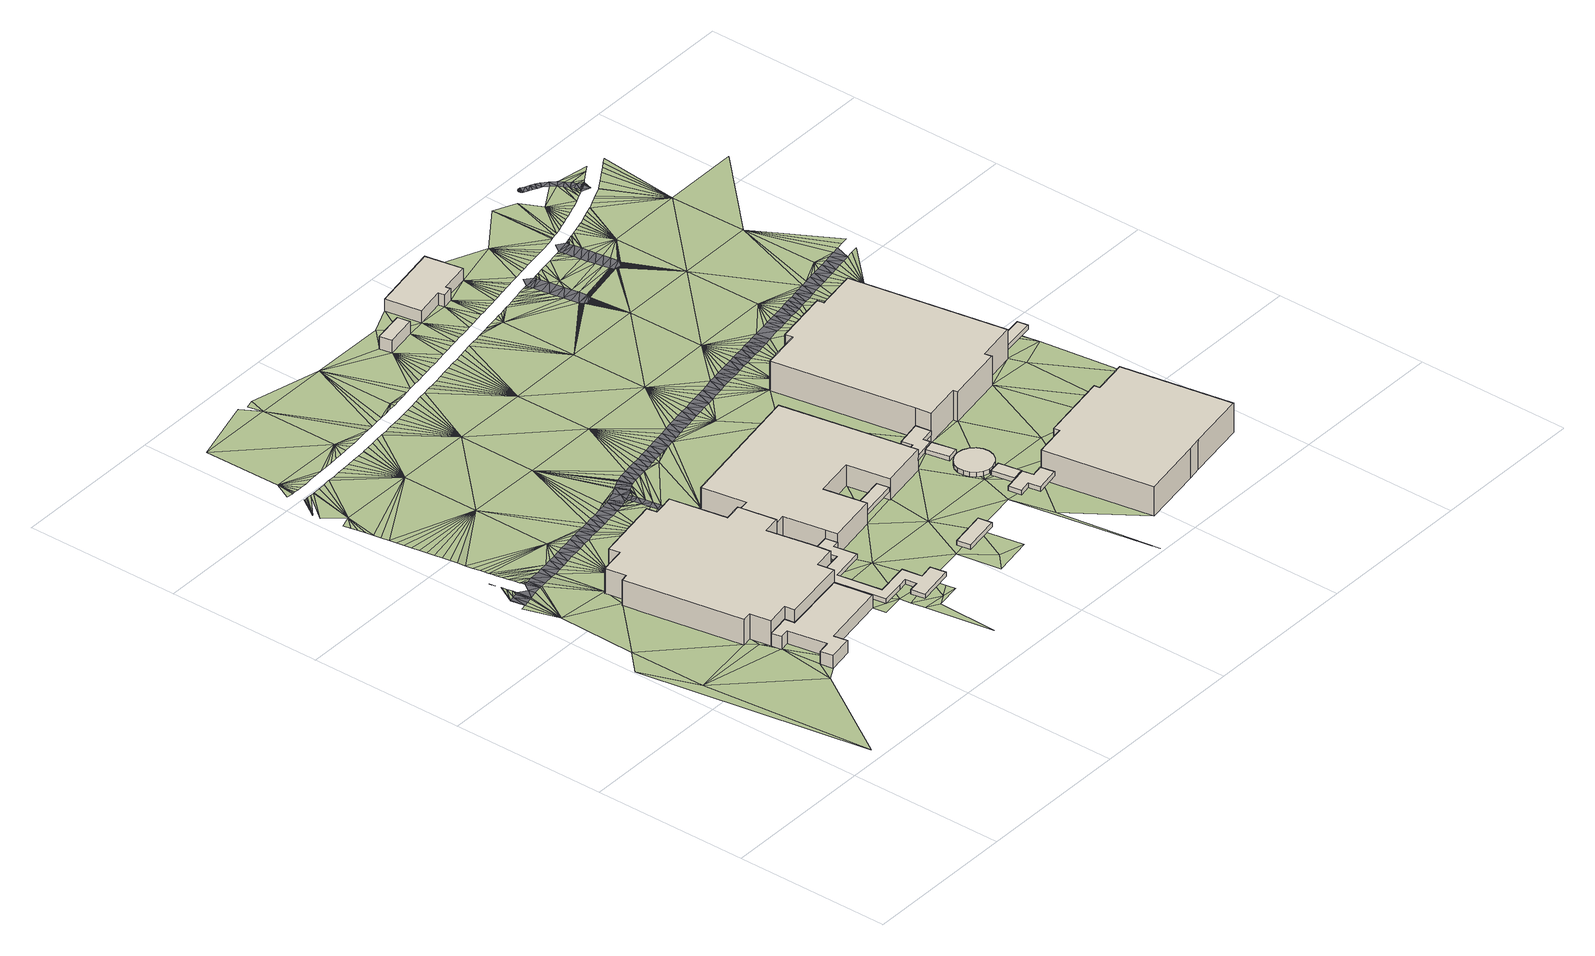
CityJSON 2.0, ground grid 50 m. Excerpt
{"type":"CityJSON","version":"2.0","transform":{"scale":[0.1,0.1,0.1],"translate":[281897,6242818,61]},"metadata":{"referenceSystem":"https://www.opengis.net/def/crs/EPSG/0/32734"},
"CityObjects":{
"building1":{"type":"Building","attributes":{"osm_building":"yes","osm_building:levels":"1","osm_layer":"1","ground_height":62.31,"building_height":4.1,"roof_height":66.41,"plus_code":"4FRW3J9R+597"},"geometry":[{"type":"MultiSurface","lod":"1","boundaries":[[[0,1,2,3]],[[1,4,5,2]],[[4,6,7,5]],[[6,8,9,10]],[[10,9,11,7]],[[8,12,13,11]],[[12,14,15,13]],[[14,16,17,15]],[[16,18,19,17]],[[18,20,21,19]],[[20,22,23,21]],[[22,24,25,23]],[[24,0,3,25]],[[3,2,5,7,11,13,15,17,19,21,23,25]],[[24,22,20,18,16,14,12,8,6,4,1,0]]]}]},
"building2":{"type":"Building","attributes":{"osm_address":"Major Sport Hall Bellville 7530 Cape Town","osm_building":"university","osm_building:levels":"2.5","osm_leisure":"sports_hall","osm_sport":"multi","ground_height":62.44,"building_height":8.3,"roof_height":70.74,"plus_code":"4FRW3J9R+896"},"geometry":[{"type":"MultiSurface","lod":"1","boundaries":[[[26,27,28,29]],[[27,30,31,28]],[[30,32,33,31]],[[32,34,35,33]],[[34,36,37,35]],[[36,38,39,37]],[[38,40,41,39]],[[40,42,43,41]],[[42,44,45,43]],[[44,46,47,45]],[[46,48,49,47]],[[48,50,51,49]],[[50,52,15,17]],[[17,15,53,51]],[[52,54,13,15]],[[15,13,55,53]],[[54,56,11,13]],[[13,11,57,55]],[[56,58,59,9]],[[9,59,60,61]],[[61,60,62,57]],[[58,63,64,59]],[[59,64,65,60]],[[60,65,66,62]],[[63,67,68,66]],[[67,69,70,71]],[[71,70,72,73]],[[73,72,74,68]],[[69,75,76,74]],[[75,77,78,76]],[[77,26,29,78]],[[29,28,31,33,35,37,39,41,43,45,47,49,51,53,55,57,62,66,68,74,76,78]],[[77,75,69,67,63,58,56,54,52,50,48,46,44,42,40,38,36,34,32,30,27,26]]]}]},
"building3":{"type":"Building","attributes":{"osm_address":"IT Centre Bellville 7530 Cape Town","osm_building":"roof","osm_building:levels":"1","osm_layer":"1","ground_height":62.31,"bottom_roof_height":65.11,"roof_height":66.61},"geometry":[{"type":"MultiSurface","lod":"1","boundaries":[[[79,70,72,80]],[[70,71,73,72]],[[71,81,82,73]],[[81,83,84,82]],[[83,64,65,84]],[[64,59,60,65]],[[59,9,61,60]],[[9,10,7,11]],[[11,7,85,61]],[[10,86,87,85]],[[86,88,89,87]],[[88,90,91,89]],[[90,92,93,91]],[[92,94,95,93]],[[94,96,97,95]],[[96,98,99,97]],[[98,100,101,99]],[[100,102,103,101]],[[102,104,105,103]],[[104,106,107,105]],[[106,108,109,107]],[[108,110,111,109]],[[110,112,113,111]],[[112,114,115,113]],[[114,79,80,115]],[[80,72,73,82,84,65,60,61,85,87,89,91,93,95,97,99,101,103,105,107,109,111,113,115]],[[114,112,110,108,106,104,102,100,98,96,94,92,90,88,86,10,9,59,64,83,81,71,70,79]]]}]},
"building4":{"type":"Building","attributes":{"osm_building":"roof","osm_building:levels":"1","osm_layer":"1","ground_height":62.25,"bottom_roof_height":65.05,"roof_height":66.55},"geometry":[{"type":"Solid","lod":"1","boundaries":[[[[116,117,118,119]],[[117,120,121,118]],[[120,122,123,121]],[[122,116,119,123]],[[119,118,121,123]],[[122,120,117,116]]]]}]},
"building5":{"type":"Building","attributes":{"osm_address":"Bellville Cape Town","osm_building":"roof","osm_building:levels":"1","osm_layer":"1","ground_height":62.51,"bottom_roof_height":65.31,"roof_height":66.81},"geometry":[{"type":"Solid","lod":"1","boundaries":[[[[124,125,126,127]],[[125,128,129,126]],[[128,130,131,129]],[[130,124,127,131]],[[127,126,129,131]],[[130,128,125,124]]]]}]},
"building6":{"type":"Building","attributes":{"osm_address":"Minor Sport Hall Bellville 7530 Cape Town","osm_building":"university","osm_building:levels":"2","osm_leisure":"sports_hall","osm_sport":"multi","ground_height":62.51,"building_height":6.9,"roof_height":69.41,"plus_code":"4FRW3J9R+8H7"},"geometry":[{"type":"Solid","lod":"1","boundaries":[[[[132,133,134,135]],[[133,136,137,134]],[[136,138,139,137]],[[138,140,141,139]],[[140,142,143,141]],[[142,144,145,143]],[[144,146,147,145]],[[146,148,149,147]],[[148,26,150,149]],[[26,77,151,150]],[[77,152,153,151]],[[152,154,155,153]],[[154,132,135,155]],[[135,134,137,139,141,143,145,147,149,150,151,153,155]],[[154,152,77,26,148,146,144,142,140,138,136,133,132]]]]}]},
"building7":{"type":"Building","attributes":{"osm_building":"roof","osm_building:levels":"1","osm_layer":"1","ground_height":62.48,"bottom_roof_height":65.28,"roof_height":66.78},"geometry":[{"type":"Solid","lod":"1","boundaries":[[[[156,157,158,159]],[[157,160,161,158]],[[160,162,163,161]],[[162,164,165,163]],[[164,166,167,165]],[[166,168,169,167]],[[168,170,171,169]],[[170,156,159,171]],[[159,158,161,163,165,167,169,171]],[[170,168,166,164,162,160,157,156]]]]}]},
"building8":{"type":"Building","attributes":{"osm_address":"Bellville 7530 Cape Town","osm_amenity":"toilets","osm_building":"public","osm_building:levels":"1","ground_height":62.55,"building_height":4.1,"roof_height":66.65,"plus_code":"4FRW3J9R+RG3"},"geometry":[{"type":"Solid","lod":"1","boundaries":[[[[172,173,174,175]],[[173,176,177,174]],[[176,178,179,177]],[[178,172,175,179]],[[175,174,177,179]],[[178,176,173,172]]]]}]},
"building9":{"type":"Building","attributes":{"osm_address":"Library Bellville 7530 Cape Town","osm_building":"roof","osm_building:levels":"1","osm_layer":"1","ground_height":62.52,"bottom_roof_height":65.32,"roof_height":66.82},"geometry":[{"type":"Solid","lod":"1","boundaries":[[[[180,181,182,183]],[[181,184,185,182]],[[184,186,187,185]],[[186,180,183,187]],[[183,182,185,187]],[[186,184,181,180]]]]}]},
"building10":{"type":"Building","attributes":{"osm_building":"roof","osm_building:levels":"1","osm_historic":"memorial","osm_layer":"1","osm_memorial":"memorial","osm_name":"Dome of Remembrance","osm_note":"annual ceremony for those students and staff that have passed on.","ground_height":62.52,"bottom_roof_height":65.32,"roof_height":66.82},"geometry":[{"type":"Solid","lod":"1","boundaries":[[[[188,189,190,191]],[[189,192,193,190]],[[192,194,195,193]],[[194,196,197,195]],[[196,198,199,197]],[[198,200,201,199]],[[200,202,203,201]],[[202,204,205,203]],[[204,206,207,205]],[[206,208,209,207]],[[208,210,211,209]],[[210,212,213,211]],[[212,214,215,213]],[[214,216,217,215]],[[216,218,219,217]],[[218,220,221,219]],[[220,222,223,221]],[[222,224,225,223]],[[224,188,191,225]],[[191,190,193,195,197,199,201,203,205,207,209,211,213,215,217,219,221,223,225]],[[224,222,220,218,216,214,212,210,208,206,204,202,200,198,196,194,192,189,188]]]]}]},
"building11":{"type":"Building","attributes":{"osm_address":"Library Bellville 7530 Cape Town","osm_building":"roof","osm_building:levels":"1","osm_layer":"1","ground_height":62.75,"bottom_roof_height":65.55,"roof_height":67.05},"geometry":[{"type":"Solid","lod":"1","boundaries":[[[[226,227,228,229]],[[227,230,231,228]],[[230,232,233,231]],[[232,226,229,233]],[[229,228,231,233]],[[232,230,227,226]]]]}]},
"building12":{"type":"Building","attributes":{"osm_building":"roof","osm_building:levels":"1","osm_layer":"1","ground_height":62.75,"bottom_roof_height":65.55,"roof_height":67.05},"geometry":[{"type":"Solid","lod":"1","boundaries":[[[[234,235,236,237]],[[235,238,239,236]],[[238,240,241,239]],[[240,242,243,241]],[[242,244,245,243]],[[244,246,247,245]],[[246,248,249,247]],[[248,234,237,249]],[[237,236,239,241,243,245,247,249]],[[248,246,244,242,240,238,235,234]]]]}]},
"building13":{"type":"Building","attributes":{"osm_address":"Bellville 7530 Cape Town","osm_building":"yes","osm_building:levels":"1","ground_height":62.49,"building_height":4.1,"roof_height":66.59,"plus_code":"4FRW3J9R+RJC"},"geometry":[{"type":"Solid","lod":"1","boundaries":[[[[250,251,252,253]],[[251,254,255,252]],[[254,256,257,255]],[[256,258,259,257]],[[258,260,261,259]],[[260,262,263,261]],[[262,264,265,263]],[[264,250,253,265]],[[253,252,255,257,259,261,263,265]],[[264,262,260,258,256,254,251,250]]]]}]},
"building14":{"type":"Building","attributes":{"osm_address":"Library Bellville 7530 Cape Town","osm_building":"university","osm_building:levels":"3","ground_height":62.68,"building_height":9.7,"roof_height":72.38,"plus_code":"4FRW3J9R+3VV"},"geometry":[{"type":"Solid","lod":"1","boundaries":[[[[266,267,268,269]],[[267,270,271,268]],[[270,272,273,271]],[[272,274,275,273]],[[274,276,277,275]],[[276,278,279,277]],[[278,280,281,279]],[[280,282,283,281]],[[282,284,285,283]],[[284,266,269,285]],[[269,268,271,273,275,277,279,281,283,285]],[[284,282,280,278,276,274,272,270,267,266]]]]}]},
"building15":{"type":"Building","attributes":{"osm_address":"Construction Engineering Bellville 7530 Cape Town","osm_building":"university","osm_building:levels":"3","ground_height":63.15,"building_height":9.7,"roof_height":72.85,"plus_code":"4FRW3J9R+9RF"},"geometry":[{"type":"Solid","lod":"1","boundaries":[[[[286,287,288,289]],[[287,290,291,288]],[[290,292,293,291]],[[292,294,295,293]],[[294,296,297,295]],[[296,298,299,297]],[[298,300,301,299]],[[300,302,303,301]],[[302,304,305,303]],[[304,306,307,305]],[[306,308,309,307]],[[308,310,311,309]],[[310,286,289,311]],[[289,288,291,293,295,297,299,301,303,305,307,309,311]],[[310,308,306,304,302,300,298,296,294,292,290,287,286]]]]}]},
"building16":{"type":"Building","attributes":{"osm_building":"roof","osm_building:levels":"1","osm_layer":"1","ground_height":63.13,"bottom_roof_height":65.93,"roof_height":67.43},"geometry":[{"type":"Solid","lod":"1","boundaries":[[[[312,313,314,315]],[[313,316,317,314]],[[316,318,319,317]],[[318,312,315,319]],[[315,314,317,319]],[[318,316,313,312]]]]}]},
"terrain1":{"type":"TINRelief","geometry":[{"type":"CompositeSurface","lod":"1","boundaries":[[[320,321,322]],[[320,322,323]],[[322,321,324]],[[325,323,322]],[[322,324,326]],[[327,328,329]],[[322,330,325]],[[330,322,326]],[[327,329,331]],[[329,323,332]],[[329,333,331]],[[333,329,334]],[[335,336,337]],[[338,335,339]],[[323,325,332]],[[334,329,340]],[[341,339,342]],[[335,338,336]],[[0,24,324]],[[338,339,341]],[[342,343,344]],[[344,341,342]],[[345,344,343]],[[340,329,346]],[[24,326,324]],[[347,348,349]],[[346,329,350]],[[351,350,329]],[[325,330,352]],[[329,332,351]],[[22,326,24]],[[326,353,330]],[[353,352,330]],[[354,355,356]],[[357,358,356]],[[22,359,326]],[[357,356,355]],[[358,360,361]],[[360,362,361]],[[357,360,358]],[[363,362,364]],[[350,351,365]],[[366,367,363]],[[368,367,366]],[[364,362,360]],[[332,369,351]],[[368,370,371]],[[351,372,365]],[[363,364,366]],[[351,373,372]],[[368,366,370]],[[374,373,351]],[[375,376,377]],[[378,371,379]],[[380,378,379]],[[381,375,377]],[[382,380,379]],[[377,383,381]],[[384,382,379]],[[377,385,383]],[[351,386,374]],[[387,384,388]],[[371,370,379]],[[351,389,390]],[[391,387,388]],[[374,386,392]],[[390,386,351]],[[388,393,391]],[[388,394,393]],[[394,388,395]],[[395,388,396]],[[388,397,396]],[[398,397,388]],[[399,377,400]],[[401,402,403]],[[404,398,388]],[[405,401,403]],[[388,406,404]],[[407,392,386]],[[408,405,403]],[[408,403,409]],[[390,389,386]],[[407,386,410]],[[400,409,399]],[[379,370,411]],[[412,406,413]],[[412,413,376]],[[410,386,414]],[[377,415,400]],[[416,417,418]],[[379,411,419]],[[415,377,420]],[[384,379,388]],[[416,421,417]],[[417,421,422]],[[414,386,423]],[[377,376,413]],[[422,424,417]],[[419,425,379]],[[420,377,426]],[[424,427,417]],[[423,386,428]],[[429,379,425]],[[427,430,417]],[[431,426,377]],[[432,428,386]],[[433,379,429]],[[430,434,417]],[[386,435,432]],[[413,406,388]],[[433,436,379]],[[434,437,417]],[[377,413,431]],[[436,438,379]],[[417,437,439]],[[438,440,379]],[[441,435,386]],[[388,379,442]],[[442,379,440]],[[443,444,417]],[[445,6,446]],[[431,413,447]],[[417,439,443]],[[448,6,445]],[[449,435,441]],[[447,413,450]],[[451,388,442]],[[63,452,448]],[[441,453,449]],[[454,450,413]],[[455,456,457]],[[458,453,441]],[[439,459,443]],[[454,413,460]],[[461,462,455]],[[463,458,441]],[[459,464,443]],[[465,460,413]],[[455,457,461]],[[466,448,445]],[[467,463,441]],[[443,464,468]],[[413,469,465]],[[466,63,448]],[[445,462,470]],[[388,451,471]],[[467,441,472]],[[473,474,441]],[[468,475,443]],[[469,413,476]],[[443,477,444]],[[461,470,462]],[[476,413,478]],[[441,479,472]],[[461,457,480]],[[132,481,63]],[[482,443,475]],[[483,481,132]],[[484,478,413]],[[485,483,486]],[[413,388,487]],[[471,451,488]],[[489,444,477]],[[443,482,490]],[[491,484,413]],[[445,470,466]],[[471,488,492]],[[474,493,441]],[[494,479,441]],[[495,461,480]],[[496,497,498]],[[461,495,470]],[[486,483,499]],[[63,466,132]],[[443,490,500]],[[413,501,491]],[[502,474,503]],[[483,132,499]],[[492,496,471]],[[441,493,494]],[[498,497,504]],[[505,443,500]],[[506,507,503]],[[508,501,413]],[[509,502,503]],[[510,509,503]],[[511,510,503]],[[507,511,503]],[[512,479,513]],[[514,498,504]],[[474,515,516]],[[517,474,516]],[[518,515,474]],[[519,518,474]],[[520,519,474]],[[521,520,474]],[[474,517,522]],[[523,521,474]],[[524,523,474]],[[498,471,496]],[[502,524,474]],[[525,474,522]],[[493,474,525]],[[388,471,487]],[[513,526,512]],[[513,527,526]],[[494,513,479]],[[443,505,528]],[[486,499,529]],[[530,531,527]],[[532,498,514]],[[507,506,533]],[[533,506,534]],[[534,506,535]],[[513,530,527]],[[531,536,537]],[[538,477,443]],[[443,528,538]],[[530,536,531]],[[413,487,508]],[[537,536,539]],[[532,540,498]],[[535,506,541]],[[540,471,498]],[[541,542,535]],[[541,543,542]],[[543,541,544]],[[545,544,541]],[[541,546,545]],[[541,547,546]],[[548,547,541]],[[541,549,548]],[[541,550,549]],[[541,506,551]],[[552,550,541]],[[553,552,541]],[[541,554,553]],[[541,555,554]],[[556,555,541]],[[541,557,556]],[[541,558,557]],[[541,559,558]],[[466,470,560]],[[561,559,541]],[[562,477,563]],[[564,561,541]],[[565,566,567]],[[568,566,569]],[[477,538,570]],[[568,567,566]],[[569,571,572]],[[573,132,466]],[[471,540,574]],[[568,569,575]],[[574,576,471]],[[575,569,572]],[[577,578,571]],[[576,579,471]],[[580,577,564]],[[581,471,579]],[[582,508,487]],[[583,572,571]],[[584,471,581]],[[585,471,584]],[[586,471,585]],[[582,487,587]],[[571,578,583]],[[572,583,588]],[[589,564,541]],[[590,471,586]],[[587,487,591]],[[577,580,578]],[[592,563,477]],[[593,466,560]],[[570,592,477]],[[487,594,591]],[[595,560,596]],[[573,466,593]],[[580,564,589]],[[594,487,597]],[[592,570,598]],[[599,600,601]],[[602,487,471]],[[597,487,603]],[[590,602,471]],[[598,599,592]],[[604,603,487]],[[605,601,600]],[[595,596,606]],[[607,604,487]],[[608,560,595]],[[605,609,601]],[[487,610,607]],[[589,611,580]],[[612,589,541]],[[599,601,592]],[[613,601,609]],[[590,614,602]],[[610,487,615]],[[611,589,616]],[[608,593,560]],[[601,613,617]],[[614,618,602]],[[615,487,619]],[[589,620,616]],[[621,622,573]],[[606,608,595]],[[612,541,623]],[[601,617,624]],[[602,618,625]],[[589,626,620]],[[573,593,627]],[[624,592,601]],[[602,625,628]],[[626,589,629]],[[487,630,619]],[[621,573,627]],[[602,630,487]],[[602,628,631]],[[629,589,612]],[[624,632,592]],[[602,631,633]],[[634,602,633]],[[541,635,623]],[[636,593,608]],[[602,634,637]],[[630,638,619]],[[639,602,637]],[[632,178,592]],[[638,630,640]],[[627,593,641]],[[642,602,639]],[[632,643,178]],[[640,630,644]],[[178,643,645]],[[644,630,646]],[[178,645,647]],[[178,176,592]],[[648,649,623]],[[646,630,650]],[[636,651,593]],[[647,652,178]],[[653,649,648]],[[654,650,630]],[[651,641,593]],[[655,630,602]],[[656,657,636]],[[655,602,642]],[[658,178,652]],[[176,659,592]],[[660,653,648]],[[661,654,630]],[[658,662,178]],[[660,648,663]],[[661,630,664]],[[623,635,648]],[[178,662,665]],[[655,642,666]],[[663,648,667]],[[664,630,668]],[[665,669,178]],[[655,666,670]],[[667,648,671]],[[672,668,630]],[[657,280,636]],[[670,673,655]],[[671,648,674]],[[675,672,630]],[[669,172,178]],[[676,655,673]],[[651,636,280]],[[677,674,648]],[[657,678,280]],[[173,659,176]],[[655,676,679]],[[669,680,172]],[[677,648,681]],[[655,682,630]],[[630,682,675]],[[635,641,683]],[[651,287,641]],[[655,679,684]],[[685,172,680]],[[681,648,686]],[[655,684,687]],[[172,685,688]],[[641,287,683]],[[689,648,635]],[[655,687,690]],[[250,659,173]],[[683,286,635]],[[173,172,251]],[[689,686,648]],[[251,172,688]],[[690,691,655]],[[651,280,692]],[[251,688,693]],[[694,675,682]],[[655,691,695]],[[250,173,251]],[[286,683,287]],[[693,696,251]],[[694,682,697]],[[635,286,689]],[[695,698,655]],[[696,699,251]],[[697,682,700]],[[701,686,689]],[[702,287,651]],[[703,251,699]],[[701,689,704]],[[705,692,280]],[[651,692,706]],[[704,689,707]],[[700,682,708]],[[709,700,708]],[[251,703,256]],[[707,689,710]],[[651,706,702]],[[709,708,711]],[[698,712,655]],[[713,711,708]],[[714,256,703]],[[715,710,689]],[[251,256,254]],[[708,716,713]],[[682,655,717]],[[256,714,718]],[[287,702,719]],[[720,715,689]],[[716,708,721]],[[722,256,718]],[[723,712,698]],[[715,720,724]],[[708,725,721]],[[712,723,726]],[[727,724,720]],[[708,728,725]],[[722,258,256]],[[258,722,729]],[[728,708,730]],[[731,708,682]],[[720,689,732]],[[733,712,726]],[[734,727,720]],[[735,258,729]],[[717,655,712]],[[736,730,708]],[[258,735,737]],[[733,738,712]],[[720,739,734]],[[740,258,737]],[[738,741,712]],[[739,720,742]],[[740,743,258]],[[692,744,706]],[[745,712,741]],[[732,742,720]],[[260,258,262]],[[746,736,708]],[[747,682,748]],[[731,682,747]],[[749,748,682]],[[682,750,749]],[[751,750,682]],[[752,751,682]],[[682,753,752]],[[682,717,753]],[[742,754,739]],[[712,745,755]],[[258,743,262]],[[756,702,706]],[[742,757,754]],[[712,755,758]],[[746,759,736]],[[731,760,708]],[[760,746,708]],[[761,262,743]],[[759,762,763]],[[757,742,764]],[[765,712,758]],[[766,262,761]],[[763,767,768]],[[764,742,769]],[[770,262,766]],[[765,771,712]],[[772,262,770]],[[773,768,767]],[[759,746,762]],[[774,262,772]],[[742,775,769]],[[776,712,771]],[[762,767,763]],[[773,777,778]],[[779,262,774]],[[706,744,756]],[[742,780,775]],[[712,776,781]],[[777,773,767]],[[778,782,783]],[[784,262,779]],[[785,753,717]],[[717,786,785]],[[782,778,777]],[[717,787,786]],[[717,788,787]],[[717,789,788]],[[789,717,790]],[[717,791,790]],[[792,793,783]],[[717,794,791]],[[792,783,782]],[[795,794,717]],[[717,796,795]],[[797,262,784]],[[798,796,717]],[[799,793,792]],[[799,800,793]],[[717,801,798]],[[802,801,717]],[[802,717,803]],[[804,803,717]],[[805,804,717]],[[805,717,806]],[[780,742,807]],[[264,262,808]],[[781,809,712]],[[808,262,797]],[[810,811,812]],[[717,712,813]],[[814,811,810]],[[814,810,815]],[[816,817,818]],[[819,818,817]],[[820,821,744]],[[816,815,822]],[[817,816,822]],[[821,756,744]],[[823,806,717]],[[807,824,780]],[[815,810,825]],[[822,815,825]],[[806,823,826]],[[827,826,828]],[[829,827,830]],[[829,831,832]],[[833,832,834]],[[835,836,833]],[[837,836,838]],[[839,840,837]],[[841,840,842]],[[808,797,843]],[[812,841,844]],[[845,809,781]],[[846,824,807]],[[821,820,847]],[[812,848,810]],[[810,849,825]],[[850,851,756]],[[852,808,843]],[[846,807,853]],[[813,712,809]],[[845,854,809]],[[852,855,808]],[[810,856,849]],[[857,853,807]],[[821,858,756]],[[859,823,717]],[[860,859,717]],[[861,860,717]],[[861,717,862]],[[854,863,809]],[[864,808,855]],[[833,834,835]],[[835,838,836]],[[834,832,831]],[[838,839,837]],[[831,829,830]],[[842,840,839]],[[830,827,828]],[[826,823,828]],[[865,857,807]],[[842,844,841]],[[808,864,866]],[[844,848,812]],[[810,867,856]],[[868,809,863]],[[813,862,717]],[[869,808,866]],[[756,858,850]],[[865,807,870]],[[810,848,871]],[[810,871,867]],[[868,872,809]],[[807,873,870]],[[808,869,874]],[[807,875,876]],[[877,809,872]],[[821,847,878]],[[808,874,879]],[[880,856,881]],[[873,807,882]],[[867,881,856]],[[883,809,877]],[[858,821,878]],[[884,885,880]],[[879,886,808]],[[884,880,881]],[[809,883,887]],[[882,807,876]],[[885,884,888]],[[889,885,888]],[[809,887,890]],[[862,813,891]],[[892,808,886]],[[813,893,891]],[[813,894,893]],[[895,894,813]],[[813,896,895]],[[813,897,896]],[[898,897,813]],[[899,898,813]],[[899,813,900]],[[809,890,901]],[[902,900,813]],[[902,813,903]],[[904,903,813]],[[905,904,813]],[[905,813,906]],[[907,906,813]],[[908,850,858]],[[909,882,876]],[[910,809,901]],[[911,813,809]],[[876,850,912]],[[808,892,913]],[[876,914,909]],[[910,911,809]],[[915,916,917]],[[858,878,908]],[[918,917,916]],[[919,920,907]],[[908,912,850]],[[921,922,916]],[[923,920,919]],[[919,924,923]],[[919,925,924]],[[919,926,925]],[[921,927,928]],[[929,926,919]],[[916,922,918]],[[930,929,919]],[[907,813,919]],[[931,914,876]],[[930,919,932]],[[933,932,919]],[[919,927,933]],[[921,928,922]],[[928,927,934]],[[935,931,876]],[[936,934,927]],[[892,937,913]],[[913,937,938]],[[919,936,927]],[[912,939,876]],[[935,876,940]],[[908,939,912]],[[941,938,942]],[[940,876,943]],[[944,936,919]],[[939,943,876]],[[941,913,938]],[[945,944,919]],[[946,942,947]],[[939,908,943]],[[919,948,945]],[[949,946,947]],[[940,943,950]],[[813,911,951]],[[952,948,919]],[[946,949,953]],[[954,952,919]],[[946,941,942]],[[943,955,950]],[[956,957,958]],[[953,959,946]],[[954,919,960]],[[911,956,951]],[[943,961,955]],[[946,959,962]],[[919,813,963]],[[964,958,957]],[[960,919,965]],[[946,962,966]],[[961,943,967]],[[968,965,919]],[[964,969,958]],[[919,970,968]],[[971,946,966]],[[967,943,972]],[[958,969,973]],[[951,956,958]],[[946,971,974]],[[975,972,943]],[[958,973,976]],[[977,946,974]],[[963,813,951]],[[975,943,978]],[[976,979,958]],[[963,970,919]],[[946,977,980]],[[981,978,943]],[[979,982,958]],[[983,946,980]],[[984,958,982]],[[958,984,951]],[[981,943,985]],[[977,986,987]],[[977,987,980]],[[970,963,988]],[[989,990,986]],[[991,951,984]],[[990,987,986]],[[989,992,993]],[[988,963,994]],[[989,993,990]],[[993,992,995]],[[995,992,996]],[[991,997,951]],[[996,992,998]],[[994,963,999]],[[997,1000,951]],[[963,1001,999]],[[1002,1003,1004]],[[1004,1005,1002]],[[1006,1003,1007]],[[1008,1009,1006]],[[1002,1007,1003]],[[1001,963,1010]],[[963,1011,1010]],[[1008,1006,1007]],[[1012,1013,1014]],[[1015,1014,1013]],[[1014,1015,1009]],[[1011,963,1016]],[[1008,1014,1009]],[[1017,1012,1014]],[[1016,963,1018]],[[1018,963,1019]],[[1019,963,1020]],[[951,1021,963]],[[1022,1020,963]]]}]},
"road1":{"type":"Road","attributes":{"osm_access":"private","osm_highway":"service","osm_is_in":"Bellville Campus, Cape Peninsula University of Technology, Bellville, Western Cape, South Africa","osm_lanes":"2","osm_maxspeed":"30","osm_name":"Business Way","osm_surface":"asphalt"},"geometry":[{"type":"MultiSurface","lod":"1","boundaries":[[[337,327,335]],[[335,327,339]],[[327,331,339]],[[339,331,333]],[[342,339,333]],[[334,342,333]],[[342,334,343]],[[334,345,343]],[[1023,345,334]],[[1023,334,340]],[[1023,340,346]],[[1023,346,354]],[[354,346,355]],[[355,346,357]],[[346,350,357]],[[357,350,365]],[[357,365,360]],[[365,372,360]],[[360,372,364]],[[366,364,372]],[[373,366,372]],[[366,373,374]],[[366,374,392]],[[366,392,370]],[[370,392,411]],[[411,392,407]],[[419,411,407]],[[410,419,407]],[[410,425,419]],[[414,425,410]],[[425,414,423]],[[425,423,429]],[[429,423,428]],[[429,428,433]],[[428,436,433]],[[436,428,432]],[[432,438,436]],[[435,438,432]],[[438,435,449]],[[440,438,449]],[[440,449,453]],[[440,453,442]],[[453,451,442]],[[453,458,451]],[[451,458,488]],[[488,458,463]],[[463,492,488]],[[463,467,492]],[[472,492,467]],[[496,492,472]],[[472,479,496]],[[479,497,496]],[[497,479,504]],[[512,504,479]],[[526,504,512]],[[526,527,504]],[[504,527,531]],[[504,531,514]],[[537,514,531]],[[514,537,1024]],[[514,1024,532]],[[540,532,1024]],[[1024,567,568]],[[540,1024,568]],[[575,574,540]],[[568,575,540]],[[574,575,572]],[[574,572,576]],[[588,576,572]],[[579,576,588]],[[581,579,584]],[[579,588,584]],[[585,584,588]],[[585,588,586]],[[586,588,583]],[[590,586,583]],[[590,583,578]],[[590,578,614]],[[580,614,578]],[[614,580,618]],[[580,611,618]],[[625,618,611]],[[625,611,616]],[[628,625,616]],[[628,616,620]],[[628,620,631]],[[631,620,626]],[[631,626,633]],[[626,629,633]],[[633,629,612]],[[634,633,612]],[[634,612,637]],[[612,623,637]],[[639,637,623]],[[623,649,639]],[[649,642,639]],[[642,649,653]],[[642,653,666]],[[666,653,660]],[[666,660,663]],[[666,663,670]],[[670,663,667]],[[670,667,673]],[[676,673,667]],[[667,671,676]],[[676,671,679]],[[671,674,679]],[[677,679,674]],[[679,677,684]],[[684,677,681]],[[681,687,684]],[[687,681,690]],[[686,690,681]],[[686,691,690]],[[701,691,686]],[[691,701,704]],[[704,695,691]],[[695,704,698]],[[704,707,698]],[[707,723,698]],[[723,707,710]],[[710,715,723]],[[715,726,723]],[[724,726,715]],[[724,733,726]],[[733,724,727]],[[727,738,733]],[[738,727,741]],[[727,734,741]],[[741,734,745]],[[734,739,745]],[[745,739,754]],[[755,745,754]],[[758,755,754]],[[754,757,758]],[[757,765,758]],[[757,764,765]],[[765,764,769]],[[765,769,771]],[[771,769,775]],[[771,775,776]],[[776,775,780]],[[781,776,780]],[[781,780,824]],[[845,781,824]],[[824,846,845]],[[846,854,845]],[[853,854,846]],[[863,854,853]],[[853,868,863]],[[857,868,853]],[[868,857,865]],[[872,868,865]],[[865,877,872]],[[865,870,877]],[[883,877,870]],[[883,870,873]],[[873,887,883]],[[873,882,887]],[[887,882,890]],[[909,890,882]],[[909,901,890]],[[901,909,914]],[[901,914,931]],[[910,901,931]],[[931,911,910]],[[931,935,911]],[[911,935,940]],[[956,911,940]],[[940,957,956]],[[940,950,957]],[[957,950,964]],[[955,964,950]],[[964,955,961]],[[969,964,961]],[[973,969,961]],[[967,973,961]],[[976,973,967]],[[967,972,976]],[[972,975,976]],[[975,979,976]],[[979,975,978]],[[978,982,979]],[[978,984,982]],[[978,991,984]]]}]},
"road2":{"type":"Road","attributes":{"osm_highway":"service","osm_lanes":"1","osm_surface":"asphalt"},"geometry":[{"type":"MultiSurface","lod":"1","boundaries":[[[577,494,493]],[[517,559,522]],[[564,493,525]],[[564,577,493]],[[517,516,515]],[[520,521,523]],[[524,502,523]],[[517,523,556]],[[515,518,520]],[[517,520,523]],[[525,522,559]],[[520,518,519]],[[515,520,517]],[[502,509,523]],[[494,577,513]],[[537,539,1024]],[[530,513,569]],[[571,569,513]],[[513,577,571]],[[530,569,536]],[[539,536,566]],[[539,565,1024]],[[565,539,566]],[[565,567,1024]],[[536,569,566]],[[510,507,533]],[[534,535,533]],[[543,533,535]],[[510,533,509]],[[523,533,548]],[[535,542,543]],[[510,511,507]],[[548,533,543]],[[543,545,546]],[[548,543,547]],[[543,546,547]],[[545,543,544]],[[548,554,523]],[[554,548,550]],[[550,552,554]],[[553,554,552]],[[561,564,525]],[[559,517,558]],[[525,559,561]],[[554,556,523]],[[517,556,558]],[[550,548,549]],[[556,554,555]],[[558,556,557]],[[533,523,509]]]}]},
"road3":{"type":"Road","attributes":{"osm_highway":"service","osm_lanes":"2","osm_surface":"asphalt"},"geometry":[{"type":"MultiSurface","lod":"1","boundaries":[[[751,731,749]],[[748,749,731]],[[748,731,747]],[[841,760,731]],[[751,749,750]],[[786,787,788]],[[753,788,789]],[[833,753,789]],[[751,752,753]],[[753,785,786]],[[786,788,753]],[[753,833,731]],[[751,753,731]],[[746,760,841]],[[799,792,818]],[[815,782,777]],[[815,777,767]],[[762,811,767]],[[792,782,818]],[[799,819,1025]],[[819,799,818]],[[818,782,816]],[[811,762,746]],[[789,790,794]],[[789,794,801]],[[795,796,794]],[[798,794,796]],[[801,833,789]],[[801,803,805]],[[803,801,802]],[[801,794,798]],[[804,805,803]],[[805,806,826]],[[826,827,829]],[[805,826,833]],[[801,805,833]],[[833,826,829]],[[840,841,731]],[[812,746,841]],[[840,833,836]],[[731,833,840]],[[815,816,782]],[[767,814,815]],[[811,814,767]],[[746,812,811]],[[833,829,832]],[[836,837,840]],[[794,790,791]]]}]},
"road4":{"type":"Road","attributes":{"osm_highway":"service","osm_lanes":"2","osm_surface":"asphalt"},"geometry":[{"type":"MultiSurface","lod":"1","boundaries":[[[838,834,842]],[[835,834,838]],[[838,842,839]],[[929,844,842]],[[842,834,830]],[[859,860,861]],[[859,861,862]],[[896,830,862]],[[830,859,862]],[[823,859,830]],[[823,830,828]],[[925,842,830]],[[834,831,830]],[[848,844,930]],[[889,888,916]],[[921,884,881]],[[927,881,867]],[[871,933,867]],[[921,888,884]],[[915,1026,889]],[[889,916,915]],[[916,888,921]],[[932,871,848]],[[862,891,896]],[[893,894,895]],[[895,896,893]],[[925,830,896]],[[897,898,899]],[[899,900,902]],[[925,896,899]],[[899,896,897]],[[904,899,902]],[[899,904,920]],[[906,907,904]],[[906,904,905]],[[904,902,903]],[[904,907,920]],[[926,929,842]],[[930,844,929]],[[925,920,923]],[[926,842,925]],[[881,927,921]],[[933,871,932]],[[867,933,927]],[[848,930,932]],[[925,899,920]],[[924,925,923]],[[891,893,896]]]}]},
"road5":{"type":"Road","attributes":{"osm_highway":"service","osm_lanes":"1","osm_surface":"asphalt"},"geometry":[{"type":"MultiSurface","lod":"1","boundaries":[[[1027,1028,1029]],[[1030,1031,1032]],[[1032,1031,1029]],[[1032,1033,1034]],[[1033,1032,1029]],[[1034,1033,1035]],[[1027,1036,1028]],[[1037,1038,1039]],[[1028,1039,1040]],[[1040,1039,1041]],[[1042,1040,1043]],[[1028,1037,1039]],[[1028,1033,1029]],[[1033,1028,1044]],[[1040,1044,1028]],[[1038,1037,1045]],[[1046,1040,1042]],[[1043,1047,1042]],[[1033,1048,1049]],[[1050,1051,1044]],[[1033,1051,1048]],[[1052,1053,1054]],[[1055,1053,1044]],[[1044,1053,1052]],[[1033,1044,1051]],[[1052,1050,1044]],[[1056,1040,1057]],[[1058,1059,1060]],[[1058,1044,1040]],[[1060,1059,1061]],[[1059,1058,1056]],[[1056,1058,1040]],[[1046,1057,1040]],[[1003,1006,995]],[[993,995,1006]],[[992,1062,998]],[[995,996,1003]],[[987,990,1013]],[[1013,990,1015]],[[987,1013,980]],[[990,1009,1015]],[[1009,990,1006]],[[990,993,1006]],[[996,998,1005]],[[1004,1003,996]],[[996,1005,1004]],[[1002,1063,1007]],[[1002,1005,1062]],[[1062,1063,1002]],[[998,1062,1005]],[[1064,1065,1047]],[[1066,1067,1068]],[[983,1066,1068]],[[1065,1068,1069]],[[1068,1070,1069]],[[1069,1047,1065]],[[1071,1067,1072]],[[1071,1070,1068]],[[1071,1068,1067]],[[983,980,1066]],[[1073,1074,1075]],[[1073,1066,980]],[[1012,1074,1073]],[[1012,980,1013]],[[980,1012,1073]],[[1047,1043,1064]]]}]}
},
"vertices":[
[357,360,11],[438,374,11],[438,374,54],[357,360,54],[430,417,11],[430,417,54],[648,453,11],[648,453,54],[628,574,11],[628,574,41],[648,453,41],[628,574,54],[413,540,11],[413,540,54],[408,572,11],[408,572,54],[332,559,11],[332,559,54],[338,527,11],[338,527,54],[370,532,11],[370,532,54],[391,408,11],[391,408,54],[350,401,11],[350,401,54],
[695,966,12],[638,956,12],[638,956,97],[695,966,97],[607,1137,12],[607,1137,97],[538,1125,12],[538,1125,97],[532,1157,12],[532,1157,97],[318,1120,12],[318,1120,97],[324,1085,12],[324,1085,97],[240,1071,12],[240,1071,97],[251,1004,12],[251,1004,97],[226,999,12],[226,999,97],[290,620,12],[290,620,97],[321,625,12],[321,625,97],[332,559,12],[332,559,97],[408,572,12],[408,572,97],[413,540,12],[413,540,97],[628,574,12],[628,574,97],[620,625,12],[620,625,41],[620,625,56],[628,574,56],[620,625,97],[691,636,12],[691,636,41],[691,636,56],[691,636,97],[687,668,12],[687,668,97],[681,706,12],[681,706,41],[687,668,41],[681,706,56],[687,668,56],[681,706,97],[657,836,12],[657,836,97],[715,846,12],[715,846,97],
[774,721,41],[774,721,56],[722,673,41],[722,673,56],[727,642,41],[727,642,56],[648,453,56],[655,411,41],[655,411,56],[728,422,41],[728,422,56],[759,427,41],[759,427,56],[765,392,41],[765,392,56],[732,387,41],[732,387,56],[739,342,41],[739,342,56],[857,361,41],[857,361,56],[849,411,41],[849,411,56],[802,403,41],[802,403,56],[792,465,41],[792,465,56],[682,448,41],[682,448,56],[660,588,41],[660,588,56],[771,606,41],[771,606,56],[759,680,41],[759,680,56],[780,683,41],[780,683,56],
[992,433,40],[1000,389,40],[1000,389,55],[992,433,55],[1120,409,40],[1120,409,55],[1113,454,40],[1113,454,55],
[942,750,43],[949,712,43],[949,712,58],[942,750,58],[1070,732,43],[1070,732,58],[1063,771,43],[1063,771,58],
[780,683,12],[946,711,12],[946,711,84],[780,683,84],[921,847,12],[921,847,84],[1050,869,12],[1050,869,84],[1074,733,12],[1074,733,84],[1231,760,12],[1231,760,84],[1154,1190,12],[1154,1190,84],[717,1114,12],[717,1114,84],[741,972,12],[741,972,84],[695,966,84],[715,846,84],[752,853,12],[752,853,84],[774,721,12],[774,721,84],
[1279,480,43],[1286,439,43],[1286,439,58],[1279,480,58],[1324,446,43],[1324,446,58],[1331,408,43],[1331,408,58],[1412,423,43],[1412,423,58],[1404,467,43],[1404,467,58],[1366,460,43],[1366,460,58],[1359,495,43],[1359,495,58],
[860,2252,15],[853,2292,15],[853,2292,57],[860,2252,57],[751,2275,15],[751,2275,57],[758,2234,15],[758,2234,57],
[1360,497,43],[1347,570,43],[1347,570,58],[1360,497,58],[1306,563,43],[1306,563,58],[1319,490,43],[1319,490,58],
[1376,626,43],[1374,645,43],[1374,645,58],[1376,626,58],[1366,663,43],[1366,663,58],[1352,677,43],[1352,677,58],[1335,686,43],[1335,686,58],[1315,689,43],[1315,689,58],[1296,685,43],[1296,685,58],[1279,675,43],[1279,675,58],[1266,660,43],[1266,660,58],[1259,642,43],[1259,642,58],[1258,623,43],[1258,623,58],[1263,605,43],[1263,605,58],[1274,589,43],[1274,589,58],[1290,577,43],[1290,577,58],[1308,571,43],[1308,571,58],[1325,572,43],[1325,572,58],[1346,579,43],[1346,579,58],[1361,591,43],[1361,591,58],[1371,607,43],[1371,607,58],
[1270,765,45],[1285,691,45],[1285,691,60],[1270,765,60],[1323,699,45],[1323,699,60],[1307,773,45],[1307,773,60],
[1226,798,45],[1233,760,45],[1233,760,60],[1226,798,60],[1307,776,45],[1307,776,60],[1303,799,45],[1303,799,60],[1348,807,45],[1348,807,60],[1340,856,45],[1340,856,60],[1257,840,45],[1257,840,60],[1263,805,45],[1263,805,60],
[899,2374,15],[919,2259,15],[919,2259,56],[899,2374,56],[1014,2276,15],[1014,2276,56],[1018,2257,15],[1018,2257,56],[1051,2263,15],[1051,2263,56],[1049,2278,15],[1049,2278,56],[1148,2295,15],[1148,2295,56],[1126,2414,15],[1126,2414,56],
[1714,158,15],[1911,191,15],[1911,191,114],[1714,158,114],[1850,544,15],[1850,544,114],[1739,525,15],[1739,525,114],[1736,543,15],[1736,543,114],[1508,504,15],[1508,504,114],[1512,485,15],[1512,485,114],[1407,467,15],[1407,467,114],[1466,115,15],[1466,115,114],[1667,149,15],[1667,149,114],
[1342,856,18],[1350,808,18],[1350,808,118],[1342,856,118],[1471,828,18],[1471,828,118],[1473,814,18],[1473,814,118],[1665,846,18],[1665,846,118],[1661,868,18],[1661,868,118],[1790,890,18],[1790,890,118],[1705,1387,18],[1705,1387,118],[1574,1365,18],[1574,1365,118],[1570,1386,18],[1570,1386,118],[1389,1355,18],[1389,1355,118],[1393,1330,18],[1393,1330,118],[1265,1309,18],[1265,1309,118],
[1787,924,49],[1792,890,49],[1792,890,64],[1787,924,64],[1900,906,49],[1900,906,64],[1895,941,49],[1895,941,64],
[0,772,15],[125,41,8],[66,587,14],[66,837,15],[315,337,11],[290,620,13],[338,527,13],[52,1201,19],[33,1196,19],[66,1086,19],[315,587,13],[67,1205,19],[226,999,18],[83,1208,19],[89,1210,19],[42,1244,21],[73,1303,21],[41,1244,21],[77,1286,21],[58,1248,21],[113,1215,21],[80,1268,21],[73,1251,21],[79,1252,21],[82,1260,21],[83,1253,21],[140,1219,21],[66,1336,21],[69,1321,21],[66,1339,21],[148,1220,21],[240,1071,18],[321,625,13],[332,559,13],[127,1261,21],[134,1262,21],[125,1269,21],[142,1263,21],[123,1277,21],[370,532,13],[160,1266,21],[120,1295,21],[116,1312,21],[112,1330,21],[196,1270,19],[166,1222,21],[213,1273,19],[109,1347,21],[107,1360,21],[251,1004,18],[236,1276,19],[105,1372,21],[201,1227,19],[219,1229,19],[220,1229,19],[41,1753,22],[45,1729,22],[66,1836,22],[103,1385,21],[315,1336,19],[100,1398,21],[37,1777,22],[96,1421,21],[33,1800,22],[92,1445,21],[29,1824,22],[318,1120,18],[89,1469,22],[315,1586,20],[324,1085,18],[315,1086,18],[85,1492,22],[243,1233,19],[81,1516,22],[77,1540,22],[73,1563,22],[69,1587,22],[65,1611,22],[61,1635,22],[17,1895,22],[97,1983,22],[59,1983,22],[58,1984,22],[14,1919,22],[57,1658,22],[64,1983,22],[53,1682,22],[265,1236,19],[70,1983,22],[84,1983,22],[288,1240,19],[258,1280,19],[49,1706,22],[315,1836,20],[311,1244,19],[99,1983,22],[60,2027,22],[66,2085,22],[39,2029,22],[281,1283,19],[123,1984,22],[65,2027,22],[70,2027,22],[333,1247,19],[84,2027,22],[304,1287,19],[147,1986,22],[97,2027,22],[356,1251,19],[326,1291,19],[120,2028,22],[171,1988,22],[379,1255,19],[349,1294,19],[144,2030,22],[402,1258,19],[372,1298,19],[168,2032,22],[395,1302,19],[192,2033,21],[417,1305,19],[532,1157,16],[440,1309,16],[315,2085,21],[66,2335,20],[728,422,11],[655,411,11],[195,1989,21],[628,574,13],[424,1262,19],[218,1991,21],[463,1313,16],[620,625,13],[447,1266,16],[242,1992,21],[739,342,11],[775,127,10],[780,319,11],[470,1269,16],[215,2035,21],[266,1994,21],[812,337,11],[732,387,11],[492,1273,16],[239,2036,21],[290,1996,21],[812,587,12],[515,1277,16],[263,2038,21],[314,1997,21],[849,411,11],[563,1586,17],[538,1280,16],[538,1125,16],[607,1137,16],[287,2039,21],[338,1999,21],[315,2335,20],[339,1999,21],[561,1284,16],[862,333,11],[687,668,13],[311,2041,21],[681,706,13],[362,2002,21],[657,836,14],[715,846,14],[563,1836,18],[485,1317,16],[280,2395,20],[334,2043,21],[385,2005,21],[508,1320,16],[637,1203,16],[633,1227,16],[857,361,11],[531,1324,16],[554,1328,16],[563,1336,16],[774,721,14],[356,2045,21],[408,2007,21],[655,1124,16],[638,956,14],[575,1331,16],[379,2048,21],[695,966,15],[659,1123,16],[431,2010,21],[656,1124,16],[657,1123,16],[658,1123,16],[583,1288,16],[628,1251,16],[587,1335,16],[650,1130,16],[650,1131,16],[650,1132,16],[651,1129,16],[651,1128,16],[652,1127,16],[653,1126,16],[645,1156,16],[653,1125,16],[654,1125,16],[641,1179,16],[585,1288,16],[587,1289,16],[403,2051,21],[752,853,14],[624,1275,16],[600,1293,16],[618,1345,16],[660,1123,16],[661,1123,16],[663,1123,16],[621,1289,16],[609,1296,16],[426,2054,21],[620,1299,16],[639,1356,16],[717,1114,15],[664,1123,16],[665,1123,16],[666,1124,16],[667,1124,16],[667,1125,16],[668,1126,16],[669,1127,16],[670,1127,16],[670,1128,16],[741,972,15],[671,1129,16],[671,1130,16],[671,1131,16],[672,1132,16],[672,1133,16],[672,1135,16],[671,1136,16],[667,1159,16],[988,432,12],[663,1183,16],[306,2382,20],[333,2389,20],[658,1207,16],[640,1307,16],[643,1293,16],[651,1312,16],[659,1317,16],[646,1279,16],[449,2057,19],[650,1255,16],[677,1326,16],[946,711,13],[643,1358,16],[663,1319,16],[657,1365,16],[654,1231,16],[729,1339,16],[670,1372,16],[752,1342,16],[672,1373,16],[454,2013,19],[706,1335,16],[674,1374,16],[677,1374,16],[699,1378,16],[477,2016,19],[687,1332,16],[812,1336,16],[722,1382,16],[500,2019,19],[563,2335,18],[1060,587,13],[523,2022,19],[1060,337,12],[1011,291,12],[547,2025,19],[472,2060,19],[495,2063,19],[518,2066,19],[563,2085,19],[812,1586,17],[570,2028,19],[571,2028,19],[541,2069,19],[1141,314,12],[593,2032,19],[1117,455,12],[564,2071,19],[616,2036,19],[774,1346,16],[887,1365,16],[586,2075,19],[744,1386,16],[639,2040,19],[797,1350,16],[609,2079,19],[767,1390,16],[662,2043,19],[819,1354,16],[1050,869,15],[921,847,14],[909,1369,16],[632,2083,19],[789,1393,16],[842,1358,16],[1074,733,15],[812,1397,16],[864,1361,16],[812,1836,16],[834,1401,16],[654,2087,19],[857,1405,16],[880,1409,16],[1154,1190,18],[1276,479,15],[902,1412,16],[685,2047,19],[925,1416,16],[707,2051,17],[1231,760,18],[947,1420,18],[677,2091,19],[730,2055,17],[700,2095,17],[753,2059,17],[723,2098,17],[1060,1336,18],[932,1373,16],[776,2063,17],[1309,587,15],[745,2102,17],[955,1377,18],[798,2067,17],[1060,1586,19],[1357,8,14],[1309,337,15],[768,2106,17],[812,2335,15],[977,1381,18],[821,2071,17],[791,2110,17],[1000,1384,18],[844,2074,17],[814,2114,17],[970,1424,18],[1022,1388,18],[867,2078,17],[837,2118,17],[992,1428,18],[1045,1392,18],[890,2083,17],[1015,1432,18],[1067,1396,18],[913,2087,17],[1037,1435,18],[1090,1400,18],[1466,115,16],[1060,1439,18],[859,2122,17],[1112,1403,18],[1060,1836,18],[1309,837,18],[1082,1443,18],[882,2126,17],[1135,1407,18],[1105,1447,18],[905,2130,17],[1265,1309,20],[1128,1451,18],[1150,1454,18],[1508,504,17],[928,2134,17],[935,2091,17],[1173,1458,18],[947,2137,16],[954,2094,16],[1194,1462,22],[966,2140,16],[973,2097,16],[1157,1411,18],[1473,814,20],[984,2143,16],[1180,1415,18],[1512,485,17],[1558,587,17],[1201,1418,20],[1060,2085,16],[992,2100,16],[1222,1422,20],[1010,2103,16],[1309,1586,22],[1011,2103,16],[1003,2146,16],[1244,1425,20],[1035,2107,16],[1309,1836,20],[1028,2150,16],[1471,828,20],[1309,1336,20],[1060,2111,16],[1052,2155,16],[1216,1465,22],[1265,1428,20],[1075,2114,16],[1237,1468,22],[1286,1432,20],[1090,2116,16],[1067,2157,16],[1105,2119,16],[1261,1979,17],[1393,1330,20],[1258,1472,22],[1308,1435,20],[1082,2160,16],[1120,2122,16],[1097,2162,16],[1280,1475,22],[1329,1438,20],[1112,2165,16],[1301,1478,22],[1389,1355,20],[1127,2168,16],[1736,543,19],[1322,1482,22],[1253,2025,17],[1262,1977,17],[1262,1975,17],[1263,1973,17],[1264,1971,17],[1265,1969,17],[1267,1968,17],[1268,1966,17],[1350,1442,20],[1344,1485,22],[1665,846,20],[1371,1445,20],[1364,1488,22],[1135,2124,16],[1257,2002,17],[1142,2170,16],[1249,2048,17],[1150,2127,16],[1391,1448,20],[1384,1492,22],[1156,2173,16],[1245,2071,17],[1165,2130,16],[1411,1451,20],[1171,2176,16],[1404,1495,22],[1172,2176,16],[1179,2133,16],[1191,2179,17],[1431,1454,20],[1424,1498,22],[1241,2096,17],[1198,2136,17],[1210,2182,17],[1451,1458,22],[1444,1501,23],[1237,2121,17],[1217,2139,17],[1218,2184,17],[1270,1965,17],[1272,1964,17],[1274,1963,17],[1276,1962,17],[1278,1961,17],[1280,1961,17],[1282,1961,17],[1235,2132,17],[1225,2140,17],[1284,1961,17],[1286,1961,17],[1289,1962,17],[1248,2189,17],[1291,1962,17],[1234,2141,17],[1233,2142,17],[1293,1963,17],[1294,1964,17],[1296,1965,17],[1298,1967,17],[1299,1968,17],[1301,1970,17],[1570,1386,22],[1309,2335,15],[1558,1586,23],[1309,2085,17],[1293,2056,17],[1297,2033,17],[1558,1836,21],[1289,2079,17],[1285,2103,17],[1280,2128,17],[1287,2151,17],[1278,2140,17],[1277,2149,17],[1739,525,19],[1806,587,19],[1299,2153,17],[1450,1999,18],[1492,1464,23],[1321,2157,17],[1302,1972,17],[1303,1974,17],[1448,2001,18],[1304,1976,17],[1446,2002,18],[1445,2004,18],[1304,1978,17],[1305,1980,17],[1444,2006,18],[1443,2007,18],[1305,1982,17],[1305,1984,17],[1442,2009,18],[1441,2012,18],[1304,1986,17],[1301,2010,17],[1441,2014,18],[1279,2194,17],[1437,2036,18],[1485,1507,23],[1512,1467,23],[1850,544,19],[1434,2059,18],[1343,2161,17],[1790,890,21],[1661,868,20],[1292,2196,17],[1532,1470,23],[1505,1511,23],[1313,2200,17],[1367,2165,17],[1552,1473,23],[1806,837,21],[1451,1998,18],[1453,1997,18],[1455,1996,18],[1457,1996,18],[1525,1514,23],[1335,2204,17],[1572,1477,23],[1336,2204,17],[1427,2105,17],[1545,1517,23],[1359,2208,17],[1592,1480,23],[1430,2082,17],[1565,1520,23],[1611,1483,23],[1383,2212,15],[1574,1365,22],[1705,1387,23],[1584,1523,23],[1941,596,21],[1397,2215,15],[1391,2169,17],[1423,2127,17],[1631,1487,23],[1604,1527,23],[1420,2150,17],[1405,2171,17],[1430,2220,15],[1623,1530,23],[1418,2163,17],[1416,2173,17],[1643,1533,23],[1460,1995,18],[1452,2226,16],[1462,1995,18],[1464,1995,18],[1466,1995,18],[1468,1996,18],[1470,1996,18],[1472,1997,18],[1474,1998,18],[1476,1999,18],[1663,1537,23],[1478,2001,18],[1479,2002,18],[1480,2004,18],[1482,2006,18],[1483,2008,18],[1483,2010,18],[1907,871,21],[1650,1490,23],[1682,1540,24],[1702,1543,24],[1806,1086,23],[1453,2438,16],[1670,1493,23],[1459,2182,18],[1461,2170,18],[1463,2183,18],[1466,2184,18],[1558,2085,18],[1484,2012,18],[1463,2157,18],[1480,2188,18],[1484,2014,18],[1485,2016,18],[1485,2018,18],[1484,2020,18],[1467,2134,18],[1493,2191,18],[1481,2043,18],[1477,2066,18],[1689,1497,24],[1474,2089,18],[1470,2111,18],[1494,2191,18],[1709,1500,24],[1510,2196,18],[1456,2227,16],[1469,2230,16],[1806,1336,23],[1731,1504,24],[1523,2404,16],[1481,2233,16],[1811,1413,23],[1527,2201,18],[1544,2206,18],[1558,2335,16],[1498,2238,16],[1560,2211,16],[1514,2243,16],[1753,1508,24],[1806,1836,22],[1561,2211,16],[1531,2248,16],[1579,2218,16],[1775,1511,24],[1724,1547,24],[1746,1551,24],[1806,1586,24],[1547,2253,16],[1596,2224,16],[1797,1515,24],[1564,2259,16],[1806,2085,19],[1768,1555,24],[1613,2230,16],[1581,2265,16],[1819,1519,24],[1630,2236,16],[1790,1559,24],[1632,2236,16],[1598,2271,16],[1841,1523,24],[1812,1562,24],[1615,2277,16],[1863,1527,24],[1834,1566,24],[1635,2286,16],[1885,1530,24],[1855,1570,24],[1656,2370,16],[1908,1534,24],[1877,1574,24],[1641,2385,16],[1878,1574,24],[1931,1538,25],[1656,2295,16],[1664,2355,16],[1653,2245,16],[1668,2300,16],[1673,2340,16],[1901,1578,24],[1678,2304,16],[1679,2328,16],[1674,2255,16],[1685,2315,16],[1687,2311,16],[1924,1582,24],[1688,2309,16],[1686,2260,16],[1947,1586,25],[1716,2273,16],[1711,2321,16],[1705,2324,16],[1707,2320,16],[1707,2319,16],[1699,2337,16],[1717,2325,16],[1725,2330,16],[1693,2350,16],[1717,2274,16],[1719,2275,16],[1674,2382,16],[1683,2367,16],[1758,2352,16],[1693,2351,16],[1748,2293,16],[1779,2365,16],[1782,2315,16],[1803,2328,16],[1820,2339,16],[2055,2085,21],[1838,2350,16],
[109,1237,21],[626,1324,16],
[1251,2167,17],
[1435,2199,18],
[1570,2432,16],[1570,2430,16],[1570,2434,16],[1570,2436,16],[1569,2435,16],[1570,2437,16],[1571,2440,16],[1570,2438,16],[1570,2439,16],[1570,2431,16],[1571,2429,16],[1573,2427,16],[1574,2426,16],[1575,2425,16],[1575,2426,16],[1598,2438,16],[1588,2418,16],[1578,2446,16],[1572,2428,16],[1585,2445,16],[1611,2432,16],[1572,2442,16],[1571,2441,16],[1573,2443,16],[1573,2442,16],[1574,2444,16],[1576,2445,16],[1575,2444,16],[1577,2445,16],[1583,2445,16],[1584,2445,16],[1579,2446,16],[1582,2446,16],[1580,2446,16],[1581,2446,16],[1707,2293,16],[1716,2324,16],[1601,2412,16],[1614,2405,16],[1656,2400,16],[1640,2416,16],[1626,2400,16],[1624,2425,16],[1637,2418,16],[1638,2418,16],[1639,2417,16],[1672,2384,16],[1673,2383,16],[1673,2384,16]
]}
